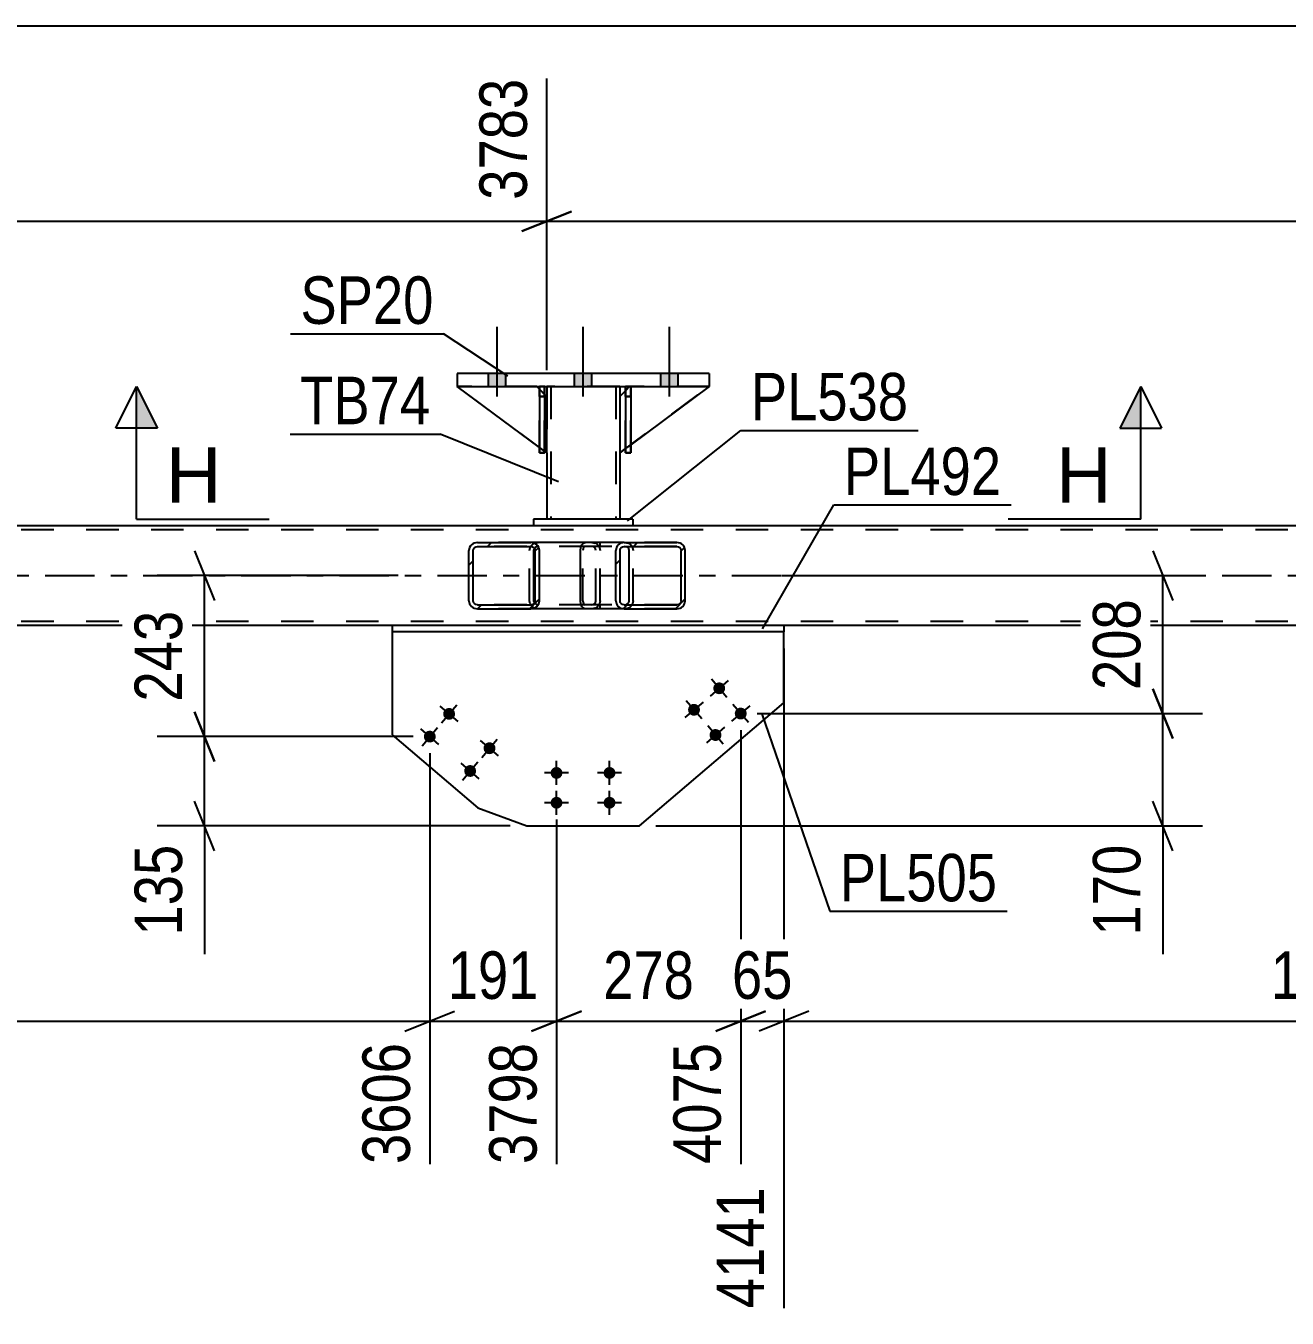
# Model space of a CAD drawing. Header units: millimetres. Extents: x -57 to 784, y -442 to 152.
# Drawn here: x 146.3 to 222.5, y -252.9 to -174.9 of the extents above; entities that cross this region are included whole.
import ezdxf

# ---------------------------------------------------------------- set-up
doc = ezdxf.new("R2010")
doc.units = ezdxf.units.MM
doc.linetypes.add('DXK_LINE_DOT2', pattern=[3.9198, 1.9599, -1.9599])
doc.linetypes.add('DXK_LINE_DOT3', pattern=[5.9187, 2.979, -0.9799, 0.9799, -0.9799])
doc.styles.add('Arial', font='ARIAL.TTF', dxfattribs={"height": 0.2})
doc.styles.add('Arial Narrow', font='ARIALN.TTF', dxfattribs={"height": 0.2})

# ---------------------------------------------------------------- blocks, each defined once
blk = doc.blocks.new('Part-761523242-1364 - 1231')
at = {"color": 2, "linetype": 'Continuous'}
for p, q in [((176.983, -205.113), (40.976, -205.113)), ((432.385, -205.113), (182.983, -205.113)), ((168.445, -211.113), (106.289, -211.113)), ((255.894, -211.113), (192.093, -211.113))]:
    blk.add_line(p, q, dxfattribs=at)
at = {"color": 7, "linetype": 'DXK_LINE_DOT2'}
for p, q in [((708.561, -205.353), (40.976, -205.353)), ((182.983, -205.113), (176.983, -205.113)), ((708.561, -210.873), (40.976, -210.873)), ((192.093, -211.113), (168.445, -211.113))]:
    blk.add_line(p, q, dxfattribs=at)
at = {"color": 7, "linetype": 'DXK_LINE_DOT3'}
blk.add_line((40.976, -208.113), (708.561, -208.113), dxfattribs=at)
blk = doc.blocks.new('Part-761523242-1309 - 1231')
at = {"color": 2, "linetype": 'Continuous'}
for p, q in [((177.337, -200.382), (172.383, -196.713)), ((177.336, -196.867), (177.183, -196.713)), ((177.783, -197.313), (177.656, -197.187)), ((177.783, -197.313), (177.783, -197.313)), ((177.783, -200.713), (177.783, -197.313)), ((177.657, -200.619), (177.783, -200.713)), ((177.783, -200.713), (177.783, -200.713))]:
    blk.add_line(p, q, dxfattribs=at)
at = {"color": 7, "linetype": 'DXK_LINE_DOT2'}
for p, q in [((177.183, -196.713), (172.383, -196.713)), ((177.183, -196.713), (177.783, -197.313)), ((177.656, -197.187), (177.336, -196.867)), ((177.783, -197.313), (177.783, -200.713)), ((177.657, -200.619), (177.337, -200.382))]:
    blk.add_line(p, q, dxfattribs=at)
blk = doc.blocks.new('Part-761523242-1319 - 1231')
at = {"color": 2, "linetype": 'Continuous'}
for p, q in [((177.783, -196.713), (177.783, -197.313)), ((182.183, -196.713), (182.183, -197.313)), ((177.783, -200.713), (177.783, -204.713)), ((182.183, -200.713), (182.183, -204.713))]:
    blk.add_line(p, q, dxfattribs=at)
at = {"color": 7, "linetype": 'DXK_LINE_DOT2'}
for p, q in [((182.183, -196.713), (177.783, -196.713)), ((178.023, -196.713), (178.023, -204.713)), ((181.943, -196.713), (181.943, -204.713)), ((177.783, -197.313), (177.783, -200.713)), ((182.183, -197.313), (182.183, -200.713)), ((182.183, -204.713), (177.783, -204.713))]:
    blk.add_line(p, q, dxfattribs=at)
blk = doc.blocks.new('Part-761523242-1581 - 1231')
at = {"color": 2, "linetype": 'Continuous'}
for p, q in [((192.093, -211.113), (168.445, -211.113)), ((168.445, -211.113), (168.445, -211.513)), ((192.093, -211.113), (192.093, -211.513)), ((192.093, -211.513), (168.445, -211.513))]:
    blk.add_line(p, q, dxfattribs=at)
blk = doc.blocks.new('Part-761523242-1308 - 1231')
at = {"color": 7, "linetype": 'DXK_LINE_DOT2'}
for p, q in [((182.783, -196.713), (182.183, -197.313)), ((182.183, -200.713), (187.583, -196.713)), ((187.583, -196.713), (182.783, -196.713)), ((182.183, -197.313), (182.183, -200.713))]:
    blk.add_line(p, q, dxfattribs=at)
blk = doc.blocks.new('Part-761523242-1307 - 1231')
at = {"color": 2, "linetype": 'Continuous'}
for p, q in [((182.536, -196.959), (182.183, -197.313)), ((187.583, -196.713), (182.856, -200.214)), ((182.183, -197.313), (182.183, -200.713)), ((182.536, -200.451), (182.183, -200.713))]:
    blk.add_line(p, q, dxfattribs=at)
at = {"color": 7, "linetype": 'DXK_LINE_DOT2'}
for p, q in [((182.783, -196.713), (182.536, -196.959)), ((187.583, -196.713), (182.783, -196.713)), ((182.856, -200.214), (182.536, -200.451))]:
    blk.add_line(p, q, dxfattribs=at)
blk = doc.blocks.new('Part-761523242-1306 - 1231')
at = {"color": 2, "linetype": 'Continuous'}
for p, q in [((187.583, -195.913), (172.383, -195.913)), ((172.383, -195.913), (172.383, -196.713)), ((187.583, -195.913), (187.583, -196.713)), ((172.383, -196.713), (187.583, -196.713))]:
    blk.add_line(p, q, dxfattribs=at)
blk = doc.blocks.new('Part-761523242-1374 - 1231')
at = {"linetype": 'Continuous'}
h = blk.add_hatch(dxfattribs=at)
h.set_pattern_fill('', scale=0.7, style=0, pattern_type=0)
h.set_pattern_definition([(45, (186.1032, -206.4093), (-1.57154, 1.57154), [])])
h.paths.add_polyline_path([(186.142, -206.593), (186.103, -206.409), (185.994, -206.254), (185.831, -206.15), (185.639, -206.113), (182.454, -206.113), (182.262, -206.15), (182.099, -206.254), (181.99, -206.409), (181.952, -206.593), (181.952, -209.633), (181.99, -209.817), (182.099, -209.972), (182.262, -210.076), (182.454, -210.113), (185.639, -210.113), (185.831, -210.076), (185.994, -209.972), (186.103, -209.817), (186.142, -209.633)])
h.paths.add_polyline_path([(185.871, -209.725), (185.817, -209.803), (185.735, -209.855), (185.639, -209.873), (182.454, -209.873), (182.358, -209.855), (182.277, -209.803), (182.222, -209.725), (182.203, -209.633), (182.203, -206.593), (182.222, -206.501), (182.277, -206.423), (182.358, -206.371), (182.454, -206.353), (185.639, -206.353), (185.735, -206.371), (185.817, -206.423), (185.871, -206.501), (185.89, -206.593), (185.89, -209.633)])
at = {"color": 2, "linetype": 'Continuous'}
for p, q in [((179.824, -206.593), (179.845, -206.409)), ((179.824, -209.633), (179.824, -206.593)), ((179.845, -206.409), (179.904, -206.254)), ((179.904, -206.254), (179.991, -206.15)), ((179.991, -206.15), (180.095, -206.113)), ((182.454, -206.113), (180.095, -206.113)), ((181.99, -206.409), (181.952, -206.593)), ((181.952, -209.633), (181.952, -206.593)), ((182.203, -206.593), (182.222, -206.501)), ((182.203, -209.633), (182.203, -206.593)), ((182.222, -206.501), (182.277, -206.423)), ((182.454, -206.113), (182.262, -206.15)), ((182.277, -206.423), (182.358, -206.371)), ((182.358, -206.371), (182.454, -206.353)), ((182.454, -206.113), (185.639, -206.113)), ((182.454, -206.353), (185.639, -206.353)), ((182.594, -206.371), (182.498, -206.353)), ((182.676, -206.423), (182.594, -206.371)), ((182.73, -206.501), (182.676, -206.423)), ((182.75, -206.593), (182.73, -206.501)), ((182.75, -209.633), (182.75, -206.593)), ((185.831, -206.15), (185.639, -206.113)), ((185.639, -206.353), (185.735, -206.371)), ((185.735, -206.371), (185.817, -206.423)), ((185.817, -206.423), (185.871, -206.501)), ((185.871, -206.501), (185.89, -206.593)), ((185.89, -209.633), (185.89, -206.593)), ((186.142, -206.593), (186.103, -206.409)), ((186.142, -209.633), (186.142, -206.593)), ((179.845, -209.817), (179.824, -209.633)), ((181.952, -209.633), (181.99, -209.817)), ((182.222, -209.725), (182.203, -209.633)), ((182.73, -209.725), (182.75, -209.633)), ((185.89, -209.633), (185.871, -209.725)), ((186.103, -209.817), (186.142, -209.633)), ((179.904, -209.972), (179.845, -209.817)), ((179.991, -210.076), (179.904, -209.972)), ((180.095, -210.113), (179.991, -210.076)), ((182.454, -210.113), (180.095, -210.113)), ((182.277, -209.803), (182.222, -209.725)), ((182.262, -210.076), (182.454, -210.113)), ((182.358, -209.855), (182.277, -209.803)), ((182.454, -209.873), (182.358, -209.855)), ((182.454, -209.873), (185.639, -209.873)), ((182.454, -210.113), (185.639, -210.113)), ((182.498, -209.873), (182.594, -209.855)), ((182.594, -209.855), (182.676, -209.803)), ((182.676, -209.803), (182.73, -209.725)), ((185.735, -209.855), (185.639, -209.873)), ((185.639, -210.113), (185.831, -210.076)), ((185.817, -209.803), (185.735, -209.855)), ((185.871, -209.725), (185.817, -209.803))]:
    blk.add_line(p, q, dxfattribs=at)
at = {"color": 7, "linetype": 'DXK_LINE_DOT2'}
for p, q in [((179.97, -206.501), (179.96, -206.593)), ((179.96, -209.633), (179.96, -206.593)), ((179.999, -206.423), (179.97, -206.501)), ((180.043, -206.371), (179.999, -206.423)), ((180.095, -206.353), (180.043, -206.371)), ((185.639, -206.353), (180.095, -206.353)), ((181.007, -206.353), (181.007, -206.113)), ((185.639, -206.113), (182.454, -206.113)), ((182.498, -206.113), (182.691, -206.15)), ((182.963, -206.409), (183.001, -206.593)), ((183.001, -209.633), (183.001, -206.593)), ((179.96, -209.633), (179.97, -209.725)), ((183.001, -209.633), (182.963, -209.817)), ((179.97, -209.725), (179.999, -209.803)), ((179.999, -209.803), (180.043, -209.855)), ((180.043, -209.855), (180.095, -209.873)), ((185.639, -209.873), (180.095, -209.873)), ((181.007, -210.113), (181.007, -209.873)), ((185.639, -210.113), (182.454, -210.113)), ((182.691, -210.076), (182.498, -210.113))]:
    blk.add_line(p, q, dxfattribs=at)
at = {"color": 2, "linetype": 'Continuous'}
for centre, start, end in [((182.44, -206.608), 111.1941, 156.15059), ((185.653, -206.608), 23.84941, 68.8059), ((182.44, -209.618), 203.84941, 248.8059), ((185.653, -209.618), 291.1941, 336.15059)]:
    blk.add_arc(centre, 0.492, start, end, dxfattribs=at)
at = {"color": 7, "linetype": 'DXK_LINE_DOT2'}
for centre, start, end in [((182.513, -206.608), 23.84941, 68.8059), ((182.513, -209.618), 291.1941, 336.15059)]:
    blk.add_arc(centre, 0.492, start, end, dxfattribs=at)
blk = doc.blocks.new('Part-761523242-1310 - 1231')
at = {"color": 7, "linetype": 'DXK_LINE_DOT2'}
for p, q in [((177.783, -200.713), (172.383, -196.713)), ((172.383, -196.713), (177.183, -196.713)), ((177.183, -196.713), (177.783, -197.313)), ((177.783, -197.313), (177.183, -196.713)), ((177.783, -197.313), (177.783, -200.713)), ((177.783, -197.313), (177.783, -197.313)), ((177.783, -197.313), (177.783, -200.713))]:
    blk.add_line(p, q, dxfattribs=at)
blk = doc.blocks.new('Part-761523242-1375 - 1231')
at = {"linetype": 'Continuous'}
h = blk.add_hatch(dxfattribs=at)
h.set_pattern_fill('', scale=0.7, style=0, pattern_type=0)
h.set_pattern_definition([(45, (177.3012, -206.4093), (-1.57154, 1.57154), [])])
h.paths.add_polyline_path([(177.34, -206.593), (177.301, -206.409), (177.191, -206.254), (177.025, -206.15), (176.829, -206.113), (173.594, -206.113), (173.399, -206.15), (173.233, -206.254), (173.122, -206.409), (173.083, -206.593), (173.083, -209.633), (173.122, -209.817), (173.233, -209.972), (173.399, -210.076), (173.594, -210.113), (176.829, -210.113), (177.025, -210.076), (177.191, -209.972), (177.301, -209.817), (177.34, -209.633)])
h.paths.add_polyline_path([(177.065, -209.725), (177.01, -209.803), (176.927, -209.855), (176.829, -209.873), (173.594, -209.873), (173.496, -209.855), (173.414, -209.803), (173.358, -209.725), (173.339, -209.633), (173.339, -206.593), (173.358, -206.501), (173.414, -206.423), (173.496, -206.371), (173.594, -206.353), (176.829, -206.353), (176.927, -206.371), (177.01, -206.423), (177.065, -206.501), (177.085, -206.593), (177.085, -209.633)])
at = {"color": 2, "linetype": 'Continuous'}
for p, q in [((173.122, -206.409), (173.083, -206.593)), ((173.083, -209.633), (173.083, -206.593)), ((173.339, -206.593), (173.358, -206.501)), ((173.339, -209.633), (173.339, -206.593)), ((173.358, -206.501), (173.414, -206.423)), ((173.594, -206.113), (173.399, -206.15)), ((173.414, -206.423), (173.496, -206.371)), ((173.496, -206.371), (173.594, -206.353)), ((173.594, -206.113), (176.829, -206.113)), ((173.594, -206.353), (176.829, -206.353)), ((180.095, -206.113), (176.829, -206.113)), ((177.025, -206.15), (176.829, -206.113)), ((176.829, -206.353), (176.927, -206.371)), ((176.927, -206.371), (177.01, -206.423)), ((177.006, -206.593), (177.026, -206.501)), ((177.006, -209.633), (177.006, -206.593)), ((177.01, -206.423), (177.065, -206.501)), ((177.026, -206.501), (177.045, -206.473)), ((177.065, -206.501), (177.085, -206.593)), ((177.085, -209.633), (177.085, -206.593)), ((177.34, -206.593), (177.301, -206.409)), ((177.34, -209.633), (177.34, -206.593)), ((173.083, -209.633), (173.122, -209.817)), ((173.358, -209.725), (173.339, -209.633)), ((177.026, -209.725), (177.006, -209.633)), ((177.085, -209.633), (177.065, -209.725)), ((177.301, -209.817), (177.34, -209.633)), ((173.414, -209.803), (173.358, -209.725)), ((173.399, -210.076), (173.594, -210.113)), ((173.496, -209.855), (173.414, -209.803)), ((173.594, -209.873), (173.496, -209.855)), ((173.594, -209.873), (176.829, -209.873)), ((173.594, -210.113), (176.829, -210.113)), ((176.927, -209.855), (176.829, -209.873)), ((176.829, -210.113), (177.025, -210.076)), ((180.095, -210.113), (176.829, -210.113)), ((177.01, -209.803), (176.927, -209.855)), ((177.065, -209.725), (177.01, -209.803)), ((177.045, -209.753), (177.026, -209.725))]:
    blk.add_line(p, q, dxfattribs=at)
at = {"color": 7, "linetype": 'DXK_LINE_DOT2'}
for p, q in [((176.829, -206.113), (173.594, -206.113)), ((180.497, -206.353), (173.594, -206.353)), ((176.751, -206.593), (176.79, -206.409)), ((176.751, -209.633), (176.751, -206.593)), ((177.045, -206.473), (177.081, -206.423)), ((177.066, -206.15), (177.261, -206.113)), ((177.164, -206.371), (177.081, -206.423)), ((177.261, -206.353), (177.164, -206.371)), ((180.497, -206.113), (180.095, -206.113)), ((180.497, -206.113), (180.692, -206.15)), ((180.594, -206.371), (180.497, -206.353)), ((180.677, -206.423), (180.594, -206.371)), ((180.733, -206.501), (180.677, -206.423)), ((180.752, -206.593), (180.733, -206.501)), ((180.752, -209.633), (180.752, -206.593)), ((180.969, -206.409), (181.007, -206.593)), ((181.007, -209.633), (181.007, -206.593)), ((176.79, -209.817), (176.751, -209.633)), ((180.733, -209.725), (180.752, -209.633)), ((181.007, -209.633), (180.969, -209.817)), ((180.497, -209.873), (173.594, -209.873)), ((176.829, -210.113), (173.594, -210.113)), ((177.081, -209.803), (177.045, -209.753)), ((177.261, -210.113), (177.066, -210.076)), ((177.081, -209.803), (177.164, -209.855)), ((177.164, -209.855), (177.261, -209.873)), ((180.497, -210.113), (180.095, -210.113)), ((180.497, -209.873), (180.594, -209.855)), ((180.692, -210.076), (180.497, -210.113)), ((180.594, -209.855), (180.677, -209.803)), ((180.677, -209.803), (180.733, -209.725))]:
    blk.add_line(p, q, dxfattribs=at)
at = {"color": 2, "linetype": 'Continuous'}
for centre, start, end in [((173.575, -206.614), 110.75832, 155.68004), ((176.849, -206.614), 24.31996, 69.24168), ((173.575, -209.612), 204.31996, 249.24168), ((176.849, -209.612), 290.75832, 335.68004)]:
    blk.add_arc(centre, 0.496, start, end, dxfattribs=at)
at = {"color": 7, "linetype": 'DXK_LINE_DOT2'}
for centre, start, end in [((177.242, -206.614), 110.75832, 155.68004), ((180.516, -206.614), 24.31996, 69.24168), ((177.242, -209.612), 204.31996, 249.24168), ((180.516, -209.612), 290.75832, 335.68004)]:
    blk.add_arc(centre, 0.496, start, end, dxfattribs=at)
blk = doc.blocks.new('Part-761523242-1312 - 1231')
at = {"color": 2, "linetype": 'Continuous'}
for p, q in [((182.856, -196.713), (182.536, -196.713)), ((182.536, -196.713), (182.536, -200.713)), ((182.856, -196.713), (182.856, -196.713)), ((182.856, -196.713), (182.856, -200.713)), ((182.856, -200.713), (182.536, -200.713))]:
    blk.add_line(p, q, dxfattribs=at)
at = {"color": 7, "linetype": 'DXK_LINE_DOT2'}
for p, q in [((182.536, -197.313), (182.536, -196.713)), ((182.856, -197.313), (182.856, -196.713)), ((182.856, -196.713), (182.856, -196.713)), ((182.856, -197.313), (182.536, -197.313)), ((182.536, -197.313), (182.536, -200.713)), ((182.856, -200.713), (182.856, -197.313))]:
    blk.add_line(p, q, dxfattribs=at)
blk = doc.blocks.new('Part-761523242-1314 - 1231')
at = {"color": 7, "linetype": 'DXK_LINE_DOT2'}
for p, q in [((182.536, -197.313), (182.536, -196.713)), ((182.536, -196.713), (182.536, -196.713)), ((182.536, -196.713), (182.536, -200.713)), ((182.856, -196.713), (182.536, -196.713)), ((182.856, -197.313), (182.856, -196.713)), ((182.856, -200.713), (182.856, -196.713)), ((182.536, -200.713), (182.536, -197.313)), ((182.536, -197.313), (182.856, -197.313)), ((182.856, -197.313), (182.856, -200.713)), ((182.536, -200.713), (182.856, -200.713))]:
    blk.add_line(p, q, dxfattribs=at)
blk = doc.blocks.new('Part-761523242-1329 - 1231')
at = {"color": 2, "linetype": 'Continuous'}
for p, q in [((177.656, -196.713), (177.336, -196.713)), ((177.336, -196.713), (177.337, -200.713)), ((177.657, -196.713), (177.656, -196.713)), ((177.656, -196.713), (177.657, -200.713)), ((177.657, -200.713), (177.337, -200.713))]:
    blk.add_line(p, q, dxfattribs=at)
at = {"color": 7, "linetype": 'DXK_LINE_DOT2'}
for p, q in [((177.337, -197.313), (177.337, -196.713)), ((177.657, -196.713), (177.656, -196.713)), ((177.657, -197.313), (177.657, -196.713)), ((177.657, -197.313), (177.337, -197.313)), ((177.337, -197.313), (177.337, -200.713)), ((177.657, -200.713), (177.657, -197.313))]:
    blk.add_line(p, q, dxfattribs=at)
blk = doc.blocks.new('Part-761523242-1331 - 1231')
at = {"color": 7, "linetype": 'DXK_LINE_DOT2'}
for p, q in [((177.336, -197.313), (177.336, -196.713)), ((177.336, -196.713), (177.336, -196.713)), ((177.336, -196.713), (177.336, -200.713)), ((177.656, -196.713), (177.336, -196.713)), ((177.656, -197.313), (177.656, -196.713)), ((177.656, -200.713), (177.656, -196.713)), ((177.336, -200.713), (177.336, -197.313)), ((177.336, -197.313), (177.656, -197.313)), ((177.656, -197.313), (177.656, -200.713)), ((177.336, -200.713), (177.656, -200.713))]:
    blk.add_line(p, q, dxfattribs=at)
blk = doc.blocks.new('Part-761523242-1391 - 1231')
at = {"color": 2, "linetype": 'Continuous'}
for p, q in [((182.983, -204.713), (176.983, -204.713)), ((176.983, -204.713), (176.983, -205.113)), ((182.983, -204.713), (182.983, -205.113)), ((182.983, -205.113), (176.983, -205.113))]:
    blk.add_line(p, q, dxfattribs=at)
blk = doc.blocks.new('Bolt-761523242-1401 - 1231')
at = {"linetype": 'Continuous'}
for points in [[(178.011, -220.016, -1), (178.731, -220.016, -1)], [(181.211, -220.016, -1), (181.931, -220.016, -1)], [(178.011, -221.816, -1), (178.731, -221.816, -1)], [(181.211, -221.816, -1), (181.931, -221.816, -1)]]:
    blk.add_hatch(color=1, dxfattribs=at).paths.add_polyline_path(points)
at = {"color": 1, "linetype": 'Continuous'}
for p, q in [((178.371, -220.736), (178.371, -219.296)), ((181.571, -220.736), (181.571, -219.296)), ((179.091, -220.016), (177.651, -220.016)), ((182.291, -220.016), (180.851, -220.016)), ((178.371, -222.536), (178.371, -221.096)), ((181.571, -222.536), (181.571, -221.096)), ((179.091, -221.816), (177.651, -221.816)), ((182.291, -221.816), (180.851, -221.816))]:
    blk.add_line(p, q, dxfattribs=at)
blk = doc.blocks.new('Bolt-761523242-1403 - 1231')
at = {"linetype": 'Continuous'}
for points in [[(187.917, -215.143, -1), (188.465, -214.676, -1)], [(186.394, -216.439, -1), (186.942, -215.973, -1)], [(189.213, -216.666, -1), (189.762, -216.199, -1)], [(187.691, -217.962, -1), (188.239, -217.496, -1)]]:
    blk.add_hatch(color=1, dxfattribs=at).paths.add_polyline_path(points)
at = {"color": 1, "linetype": 'Continuous'}
for p, q in [((188.658, -215.458), (187.724, -214.361)), ((188.739, -214.443), (187.643, -215.376)), ((187.216, -215.739), (186.12, -216.673)), ((187.135, -216.754), (186.201, -215.658)), ((189.954, -216.981), (189.021, -215.884)), ((190.036, -215.966), (188.939, -216.899)), ((188.513, -217.262), (187.416, -218.196)), ((188.431, -218.277), (187.498, -217.181))]:
    blk.add_line(p, q, dxfattribs=at)
blk = doc.blocks.new('Bolt-761523242-1404 - 1231')
at = {"linetype": 'Continuous'}
for points in [[(171.616, -216.22, -1), (172.165, -216.687, -1)], [(170.449, -217.59, -1), (170.998, -218.057, -1)], [(174.053, -218.294, -1), (174.601, -218.761, -1)], [(172.886, -219.665, -1), (173.434, -220.132, -1)]]:
    blk.add_hatch(color=1, dxfattribs=at).paths.add_polyline_path(points)
at = {"color": 1, "linetype": 'Continuous'}
for p, q in [((171.424, -217.001), (172.357, -215.905)), ((172.439, -216.92), (171.342, -215.987)), ((171.272, -218.291), (170.175, -217.357)), ((170.257, -218.372), (171.19, -217.276)), ((174.875, -218.994), (173.779, -218.061)), ((173.86, -219.076), (174.794, -217.979)), ((173.708, -220.365), (172.612, -219.431)), ((172.693, -220.446), (173.627, -219.35))]:
    blk.add_line(p, q, dxfattribs=at)
blk = doc.blocks.new('Bolt-761523242-1455 - 1231')
at = {"linetype": 'Continuous'}
for points in [[(174.263, -196.713), (175.303, -196.713), (175.303, -195.913), (174.263, -195.913)], [(174.263, -196.713), (175.303, -196.713), (175.303, -195.913), (174.263, -195.913)], [(174.263, -196.713), (175.303, -196.713), (175.303, -195.913), (174.263, -195.913)], [(179.463, -196.713), (180.503, -196.713), (180.503, -195.913), (179.463, -195.913)], [(179.463, -196.713), (180.503, -196.713), (180.503, -195.913), (179.463, -195.913)], [(184.663, -196.713), (185.703, -196.713), (185.703, -195.913), (184.663, -195.913)], [(184.663, -196.713), (185.703, -196.713), (185.703, -195.913), (184.663, -195.913)], [(184.663, -196.713), (185.703, -196.713), (185.703, -195.913), (184.663, -195.913)]]:
    blk.add_hatch(color=1, dxfattribs=at).paths.add_polyline_path(points)
at = {"color": 1, "linetype": 'Continuous'}
for p, q in [((174.783, -197.313), (174.783, -193.113)), ((174.783, -197.313), (174.783, -193.113)), ((174.783, -197.313), (174.783, -193.113)), ((179.983, -197.313), (179.983, -193.113)), ((179.983, -197.313), (179.983, -193.113)), ((185.183, -197.313), (185.183, -193.113)), ((185.183, -197.313), (185.183, -193.113)), ((185.183, -197.313), (185.183, -193.113)), ((174.263, -196.713), (174.263, -195.913)), ((174.263, -196.713), (174.263, -195.913)), ((174.263, -196.713), (174.263, -195.913)), ((175.303, -196.713), (175.303, -195.913)), ((175.303, -196.713), (175.303, -195.913)), ((175.303, -196.713), (175.303, -195.913)), ((179.463, -196.713), (179.463, -195.913)), ((179.463, -196.713), (179.463, -195.913)), ((180.503, -196.713), (180.503, -195.913)), ((180.503, -196.713), (180.503, -195.913)), ((184.663, -196.713), (184.663, -195.913)), ((184.663, -196.713), (184.663, -195.913)), ((184.663, -196.713), (184.663, -195.913)), ((185.703, -196.713), (185.703, -195.913)), ((185.703, -196.713), (185.703, -195.913)), ((185.703, -196.713), (185.703, -195.913))]:
    blk.add_line(p, q, dxfattribs=at)
blk = doc.blocks.new('Part-761523242-1510 - 1231')
at = {"color": 2, "linetype": 'Continuous'}
for p, q in [((168.445, -211.513), (168.445, -217.723)), ((192.093, -215.79), (192.093, -211.513)), ((183.371, -223.216), (192.093, -215.79)), ((168.445, -217.723), (173.623, -222.131)), ((173.623, -222.131), (176.571, -223.216)), ((176.571, -223.216), (183.371, -223.216))]:
    blk.add_line(p, q, dxfattribs=at)
at = {"color": 7, "linetype": 'DXK_LINE_DOT2'}
blk.add_line((192.093, -211.513), (168.445, -211.513), dxfattribs=at)
blk = doc.blocks.new('StraightDimension-761523242-10370 - 1231')
at = {"color": 7, "linetype": 'Continuous'}
for p, q in [((192.093, -212.513), (192.093, -252.309)), ((258.173, -216.105), (258.173, -243.609)), ((193.593, -234.396), (190.593, -235.596)), ((256.673, -235.596), (259.673, -234.396)), ((192.093, -234.996), (258.173, -234.996))]:
    blk.add_line(p, q, dxfattribs=at)
at = {"color": 0}
blk.add_wipeout([(229.389, -234.246), (229.389, -230.046), (220.876, -230.046), (220.876, -234.246)], dxfattribs=at)
at = {"color": 3, "style": 'Arial Narrow'}
blk.add_text('1652', height=2.8633, dxfattribs=at).set_placement((221.476, -233.646))
at = {"color": 0, "linetype": 'Continuous'}
blk.add_wipeout([(257.573, -235.696), (253.373, -235.696), (253.373, -244.209), (257.573, -244.209)], dxfattribs=at)
at = {"color": 3, "linetype": 'Continuous', "style": 'Arial Narrow'}
blk.add_text('5793', height=2.8633, rotation=90.00021, dxfattribs=at).set_placement((256.973, -243.609))
blk = doc.blocks.new('StraightDimension-761523242-32094 - 1231')
at = {"color": 7, "linetype": 'Continuous'}
for p, q in [((214.356, -214.933), (215.556, -217.933)), ((190.488, -216.433), (217.356, -216.433)), ((214.956, -223.216), (214.956, -216.433)), ((215.556, -224.716), (214.356, -221.716)), ((184.371, -223.216), (217.356, -223.216)), ((214.956, -223.216), (214.956, -230.95)), ((214.956, -223.216), (214.956, -230.95))]:
    blk.add_line(p, q, dxfattribs=at)
at = {"color": 0}
blk.add_wipeout([(214.206, -223.741), (210.006, -223.741), (210.006, -230.425), (214.206, -230.425)], dxfattribs=at)
at = {"color": 3, "style": 'Arial Narrow'}
blk.add_text('170', height=2.8633, rotation=90.00021, dxfattribs=at).set_placement((213.606, -229.825))
blk = doc.blocks.new('StraightDimension-761523242-32093 - 1231')
at = {"color": 7, "linetype": 'Continuous'}
for p, q in [((214.356, -206.613), (215.556, -209.613)), ((191.967, -208.113), (217.356, -208.113)), ((214.956, -216.433), (214.956, -208.113)), ((215.556, -217.933), (214.356, -214.933)), ((190.488, -216.433), (217.356, -216.433))]:
    blk.add_line(p, q, dxfattribs=at)
at = {"color": 0}
blk.add_wipeout([(214.206, -208.931), (210.006, -208.931), (210.006, -215.615), (214.206, -215.615)], dxfattribs=at)
at = {"color": 3, "style": 'Arial Narrow'}
blk.add_text('208', height=2.8633, rotation=90.00021, dxfattribs=at).set_placement((213.606, -215.015))
blk = doc.blocks.new('StraightDimension-761523242-10373 - 1231')
at = {"color": 7, "linetype": 'Continuous'}
for p, q in [((170.724, -218.824), (170.724, -243.609)), ((178.371, -222.816), (178.371, -243.609)), ((169.224, -235.596), (172.224, -234.396)), ((179.871, -234.396), (176.871, -235.596)), ((170.724, -234.996), (178.371, -234.996))]:
    blk.add_line(p, q, dxfattribs=at)
at = {"color": 0}
blk.add_wipeout([(177.889, -234.246), (177.889, -230.046), (171.205, -230.046), (171.205, -234.246)], dxfattribs=at)
at = {"color": 0, "linetype": 'Continuous'}
blk.add_wipeout([(177.771, -235.696), (173.571, -235.696), (173.571, -244.209), (177.771, -244.209)], dxfattribs=at)
at = {"color": 3, "style": 'Arial Narrow'}
blk.add_text('191', height=2.8633, dxfattribs=at).set_placement((171.805, -233.646))
at = {"color": 3, "linetype": 'Continuous', "style": 'Arial Narrow'}
blk.add_text('3798', height=2.8633, rotation=90.00021, dxfattribs=at).set_placement((177.171, -243.609))
blk = doc.blocks.new('StraightDimension-761523242-10372 - 1231')
at = {"color": 7, "linetype": 'Continuous'}
for p, q in [((189.488, -217.433), (189.488, -243.609)), ((178.371, -222.816), (178.371, -243.609)), ((176.871, -235.596), (179.871, -234.396)), ((190.988, -234.396), (187.988, -235.596)), ((178.371, -234.996), (189.488, -234.996))]:
    blk.add_line(p, q, dxfattribs=at)
at = {"color": 0}
blk.add_wipeout([(187.271, -234.246), (187.271, -230.046), (180.587, -230.046), (180.587, -234.246)], dxfattribs=at)
at = {"color": 3, "style": 'Arial Narrow'}
blk.add_text('278', height=2.8633, dxfattribs=at).set_placement((181.187, -233.646))
at = {"color": 0, "linetype": 'Continuous'}
blk.add_wipeout([(188.888, -235.696), (184.688, -235.696), (184.688, -244.209), (188.888, -244.209)], dxfattribs=at)
at = {"color": 3, "linetype": 'Continuous', "style": 'Arial Narrow'}
blk.add_text('4075', height=2.8633, rotation=90.00021, dxfattribs=at).set_placement((188.288, -243.609))
blk = doc.blocks.new('StraightDimension-761523242-2321 - 1231')
at = {"color": 7, "linetype": 'Continuous'}
blk.add_line((28.876, -174.945), (720.661, -174.945), dxfattribs=at)
blk = doc.blocks.new('StraightDimension-761523242-10079 - 1231')
at = {"color": 7, "linetype": 'Continuous'}
for p, q in [((177.783, -195.713), (177.783, -178.126)), ((179.283, -186.138), (176.283, -187.338)), ((177.783, -186.738), (433.185, -186.738))]:
    blk.add_line(p, q, dxfattribs=at)
blk = doc.blocks.new('StraightDimension-761523242-10080 - 1231')
at = {"color": 7, "linetype": 'Continuous'}
for p, q in [((177.783, -195.713), (177.783, -178.126)), ((176.283, -187.338), (179.283, -186.138)), ((28.876, -186.738), (177.783, -186.738))]:
    blk.add_line(p, q, dxfattribs=at)
at = {"color": 0, "linetype": 'Continuous'}
blk.add_wipeout([(177.183, -177.526), (172.983, -177.526), (172.983, -186.038), (177.183, -186.038)], dxfattribs=at)
at = {"color": 3, "linetype": 'Continuous', "style": 'Arial Narrow'}
blk.add_text('3783', height=2.8633, rotation=90.00021, dxfattribs=at).set_placement((176.583, -185.438))
blk = doc.blocks.new('StraightDimension-761523242-10371 - 1231')
at = {"color": 7, "linetype": 'Continuous'}
for p, q in [((192.093, -212.513), (192.093, -252.309)), ((189.488, -217.433), (189.488, -243.609)), ((187.988, -235.596), (190.988, -234.396)), ((193.593, -234.396), (190.593, -235.596)), ((189.488, -234.996), (192.093, -234.996))]:
    blk.add_line(p, q, dxfattribs=at)
at = {"color": 0, "linetype": 'Continuous'}
blk.add_wipeout([(191.493, -244.396), (187.293, -244.396), (187.293, -252.909), (191.493, -252.909)], dxfattribs=at)
at = {"color": 3, "linetype": 'Continuous', "style": 'Arial Narrow'}
blk.add_text('4141', height=2.8633, rotation=90.00021, dxfattribs=at).set_placement((190.893, -252.309))
at = {"color": 0}
blk.add_wipeout([(193.218, -234.246), (193.218, -230.046), (188.362, -230.046), (188.362, -234.246)], dxfattribs=at)
at = {"color": 3, "style": 'Arial Narrow'}
blk.add_text('65', height=2.8633, dxfattribs=at).set_placement((188.962, -233.646))
blk = doc.blocks.new('StraightDimension-761523242-10374 - 1231')
at = {"color": 7, "linetype": 'Continuous'}
for p, q in [((106.289, -212.513), (106.289, -252.309)), ((170.724, -218.824), (170.724, -243.609)), ((107.789, -234.396), (104.789, -235.596)), ((169.224, -235.596), (172.224, -234.396)), ((106.289, -234.996), (170.724, -234.996))]:
    blk.add_line(p, q, dxfattribs=at)
at = {"color": 0}
blk.add_wipeout([(142.763, -234.246), (142.763, -230.046), (134.25, -230.046), (134.25, -234.246)], dxfattribs=at)
at = {"color": 3, "style": 'Arial Narrow'}
blk.add_text('1611', height=2.8633, dxfattribs=at).set_placement((134.85, -233.646))
at = {"color": 0, "linetype": 'Continuous'}
blk.add_wipeout([(170.124, -235.696), (165.924, -235.696), (165.924, -244.209), (170.124, -244.209)], dxfattribs=at)
at = {"color": 3, "linetype": 'Continuous', "style": 'Arial Narrow'}
blk.add_text('3606', height=2.8633, rotation=90.00021, dxfattribs=at).set_placement((169.524, -243.609))
blk = doc.blocks.new('StraightDimension-761523242-32066 - 1231')
at = {"color": 7, "linetype": 'Continuous'}
for p, q in [((156.523, -206.613), (157.723, -209.613)), ((168.825, -208.113), (154.273, -208.113)), ((157.123, -217.824), (157.123, -208.113)), ((157.723, -219.324), (156.523, -216.324)), ((169.724, -217.824), (154.273, -217.824))]:
    blk.add_line(p, q, dxfattribs=at)
at = {"color": 0}
blk.add_wipeout([(156.373, -209.626), (152.173, -209.626), (152.173, -216.311), (156.373, -216.311)], dxfattribs=at)
at = {"color": 3, "style": 'Arial Narrow'}
blk.add_text('243', height=2.8633, rotation=90.00021, dxfattribs=at).set_placement((155.773, -215.711))
blk = doc.blocks.new('StraightDimension-761523242-32067 - 1231')
at = {"color": 7, "linetype": 'Continuous'}
for p, q in [((156.523, -216.324), (157.723, -219.324)), ((169.724, -217.824), (154.273, -217.824)), ((157.123, -223.216), (157.123, -217.824)), ((157.723, -224.716), (156.523, -221.716)), ((175.571, -223.216), (154.273, -223.216)), ((157.123, -223.216), (157.123, -230.95)), ((157.123, -223.216), (157.123, -230.95))]:
    blk.add_line(p, q, dxfattribs=at)
at = {"color": 0}
blk.add_wipeout([(156.373, -223.741), (152.173, -223.741), (152.173, -230.425), (156.373, -230.425)], dxfattribs=at)
at = {"color": 3, "style": 'Arial Narrow'}
blk.add_text('135', height=2.8633, rotation=90.00021, dxfattribs=at).set_placement((155.773, -229.825))
blk = doc.blocks.new('Mark-761523242-1577 - 1231')
at = {"color": 30, "linetype": 'Continuous'}
for p, q in [((190.798, -211.314), (195.114, -203.848)), ((195.114, -203.848), (205.818, -203.848))]:
    blk.add_line(p, q, dxfattribs=at)
at = {"color": 0}
blk.add_wipeout([(205.218, -203.248), (205.218, -200.248), (195.714, -200.248), (195.714, -203.248)], dxfattribs=at)
blk.add_wipeout([(205.218, -203.248), (205.218, -200.248), (195.714, -200.248), (195.714, -203.248)], dxfattribs=at)
at = {"color": 3, "style": 'Arial Narrow'}
blk.add_text('PL492', height=2.8633, dxfattribs=at).set_placement((195.714, -203.248))
blk = doc.blocks.new('Mark-761523242-1302 - 1231')
at = {"color": 30, "linetype": 'Continuous'}
for p in [(162.318, -193.525), (175.434, -196.085)]:
    blk.add_line(p, (171.557, -193.525), dxfattribs=at)
at = {"color": 0}
blk.add_wipeout([(170.957, -192.925), (170.957, -189.925), (162.918, -189.925), (162.918, -192.925)], dxfattribs=at)
blk.add_wipeout([(170.957, -192.925), (170.957, -189.925), (162.918, -189.925), (162.918, -192.925)], dxfattribs=at)
at = {"color": 3, "style": 'Arial Narrow'}
blk.add_text('SP20', height=2.8633, dxfattribs=at).set_placement((162.918, -192.925))
blk = doc.blocks.new('Mark-761523242-1315 - 1231')
at = {"color": 30, "linetype": 'Continuous'}
for p in [(162.304, -199.578), (178.492, -202.449)]:
    blk.add_line(p, (171.358, -199.578), dxfattribs=at)
at = {"color": 0}
blk.add_wipeout([(170.758, -198.978), (170.758, -195.978), (162.904, -195.978), (162.904, -198.978)], dxfattribs=at)
blk.add_wipeout([(170.758, -198.978), (170.758, -195.978), (162.904, -195.978), (162.904, -198.978)], dxfattribs=at)
at = {"color": 3, "style": 'Arial Narrow'}
blk.add_text('TB74', height=2.8633, dxfattribs=at).set_placement((162.904, -198.978))
blk = doc.blocks.new('SectionMark-761523242-32002 - 1231')
at = {"linetype": 'Continuous'}
for points in [[(154.282, -199.213), (153.032, -199.213), (153.032, -196.713)], [(213.625, -199.213), (212.375, -199.213), (213.625, -196.713)]]:
    blk.add_hatch(color=6, dxfattribs=at).paths.add_polyline_path(points)
at = {"color": 6, "linetype": 'Continuous'}
for p, q in [((151.782, -199.213), (153.032, -196.713)), ((153.032, -204.713), (153.032, -196.713)), ((153.032, -196.713), (154.282, -199.213)), ((213.625, -196.713), (212.375, -199.213)), ((213.625, -204.713), (213.625, -196.713)), ((213.625, -196.713), (214.875, -199.213)), ((154.282, -199.213), (151.782, -199.213)), ((212.375, -199.213), (214.875, -199.213)), ((153.032, -204.713), (161.032, -204.713)), ((213.625, -204.713), (205.625, -204.713))]:
    blk.add_line(p, q, dxfattribs=at)
at = {"color": 0, "linetype": 'Continuous'}
for points in [[(158.152, -203.713), (158.152, -200.213), (154.782, -200.213), (154.782, -203.713)], [(211.875, -203.713), (211.875, -200.213), (208.505, -200.213), (208.505, -203.713)]]:
    blk.add_wipeout(points, dxfattribs=at)
at = {"color": 3, "linetype": 'Continuous', "style": 'Arial'}
for p in [(154.782, -203.713), (208.505, -203.713)]:
    blk.add_text('H', height=3.343, dxfattribs=at).set_placement(p)
blk = doc.blocks.new('Mark-761523242-1387 - 1231')
at = {"color": 30, "linetype": 'Continuous'}
for p, q in [((182.654, -204.805), (189.5, -199.348)), ((189.5, -199.348), (200.204, -199.348))]:
    blk.add_line(p, q, dxfattribs=at)
at = {"color": 0}
blk.add_wipeout([(199.604, -198.748), (199.604, -195.748), (190.1, -195.748), (190.1, -198.748)], dxfattribs=at)
blk.add_wipeout([(199.604, -198.748), (199.604, -195.748), (190.1, -195.748), (190.1, -198.748)], dxfattribs=at)
at = {"color": 3, "style": 'Arial Narrow'}
blk.add_text('PL538', height=2.8633, dxfattribs=at).set_placement((190.1, -198.748))
blk = doc.blocks.new('Mark-761523242-1506 - 1231')
at = {"color": 30, "linetype": 'Continuous'}
for p, q in [((190.755, -216.45), (194.868, -228.363)), ((194.868, -228.363), (205.572, -228.363))]:
    blk.add_line(p, q, dxfattribs=at)
at = {"color": 0}
blk.add_wipeout([(204.972, -227.763), (204.972, -224.763), (195.468, -224.763), (195.468, -227.763)], dxfattribs=at)
blk.add_wipeout([(204.972, -227.763), (204.972, -224.763), (195.468, -224.763), (195.468, -227.763)], dxfattribs=at)
at = {"color": 3, "style": 'Arial Narrow'}
blk.add_text('PL505', height=2.8633, dxfattribs=at).set_placement((195.468, -227.763))

msp = doc.modelspace()

# ---------------------------------------------------------------- block references
for name in ['Bolt-761523242-1455 - 1231', 'Part-761523242-1306 - 1231', 'Part-761523242-1309 - 1231', 'Part-761523242-1310 - 1231', 'Part-761523242-1329 - 1231', 'Part-761523242-1331 - 1231', 'Part-761523242-1319 - 1231', 'Part-761523242-1308 - 1231', 'Part-761523242-1307 - 1231', 'Part-761523242-1312 - 1231', 'Part-761523242-1314 - 1231', 'Part-761523242-1364 - 1231', 'Part-761523242-1391 - 1231', 'Part-761523242-1375 - 1231', 'Part-761523242-1374 - 1231', 'Part-761523242-1581 - 1231', 'Part-761523242-1510 - 1231', 'Bolt-761523242-1403 - 1231', 'Bolt-761523242-1404 - 1231', 'Bolt-761523242-1401 - 1231']:
    msp.add_blockref(name, (0, 0))

# ---------------------------------------------------------------- next in the draw order: block references
for name in ['StraightDimension-761523242-2321 - 1231', 'StraightDimension-761523242-10370 - 1231', 'StraightDimension-761523242-10373 - 1231']:
    msp.add_blockref(name, (0, 0))

# ---------------------------------------------------------------- next in the draw order: block references
for name in ['StraightDimension-761523242-10079 - 1231', 'StraightDimension-761523242-10374 - 1231', 'StraightDimension-761523242-32094 - 1231']:
    msp.add_blockref(name, (0, 0))

# ---------------------------------------------------------------- next in the draw order: block references
for name in ['StraightDimension-761523242-10080 - 1231', 'StraightDimension-761523242-32093 - 1231']:
    msp.add_blockref(name, (0, 0))

# ---------------------------------------------------------------- next in the draw order: block references
for name in ['Mark-761523242-1302 - 1231', 'Mark-761523242-1577 - 1231', 'StraightDimension-761523242-32066 - 1231', 'StraightDimension-761523242-10372 - 1231']:
    msp.add_blockref(name, (0, 0))

# ---------------------------------------------------------------- next in the draw order: block references
for name in ['Mark-761523242-1315 - 1231', 'StraightDimension-761523242-10371 - 1231', 'StraightDimension-761523242-32067 - 1231']:
    msp.add_blockref(name, (0, 0))

# ---------------------------------------------------------------- next in the draw order: block references
for name in ['SectionMark-761523242-32002 - 1231', 'Mark-761523242-1506 - 1231']:
    msp.add_blockref(name, (0, 0))

# ---------------------------------------------------------------- next in the draw order: block references
msp.add_blockref('Mark-761523242-1387 - 1231', (0, 0))

doc.saveas('drawing.dxf')
